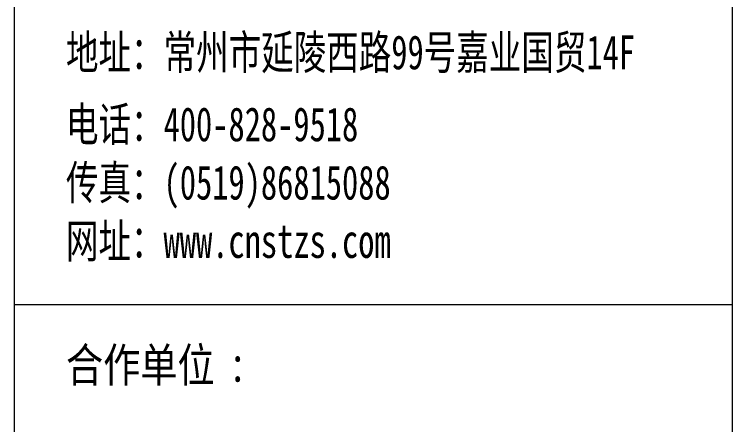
# Model space of a CAD drawing. Header units: millimetres. Extents: x 44393 to 91220, y 25301 to 41858.
# Drawn here: x 65312 to 67527, y 37986 to 39252 of the extents above; entities that cross this region are included whole.
import ezdxf

# ---------------------------------------------------------------- set-up
doc = ezdxf.new("R2010")
doc.units = ezdxf.units.MM
doc.layers.add('图框', color=165, linetype='Continuous', lineweight=0)
doc.layers.add('目录', color=50, linetype='Continuous')
doc.styles.add('黑体', font='simhei.ttf')

msp = doc.modelspace()

# ---------------------------------------------------------------- linework, layer by layer
at = {"layer": '图框', "color": 142}
for p, q in [((65312.5, 25580.5), (65312.5, 41578.7)), ((67527.5, 25580.5), (67527.5, 41578.7)), ((65312.5, 38356.9), (67527.5, 38356.9))]:
    msp.add_line(p, q, dxfattribs=at)

# ---------------------------------------------------------------- texts
at = {"layer": '目录', "color": 150, "style": '黑体'}
for s, height, width, p in [('地址：常州市延陵西路99号嘉业国贸14F', 105.073, 0.7, (65471.6, 39082.8)), ('电话：400-828-9518', 105.073, 0.7, (65471.6, 38860.7)), ('传真：(0519)86815088', 105.073, 0.7, (65471.6, 38680.7)), ('网址：www.cnstzs.com', 105.073, 0.7, (65471.6, 38500.6)), ('合作单位', 105.07, 0.8, (65471.6, 38117.2)), ('：', 92.9, 0.8, (65975.8, 38117.2))]:
    msp.add_text(s, height=height, dxfattribs=dict(at, width=width)).set_placement(p)

doc.saveas('drawing.dxf')
